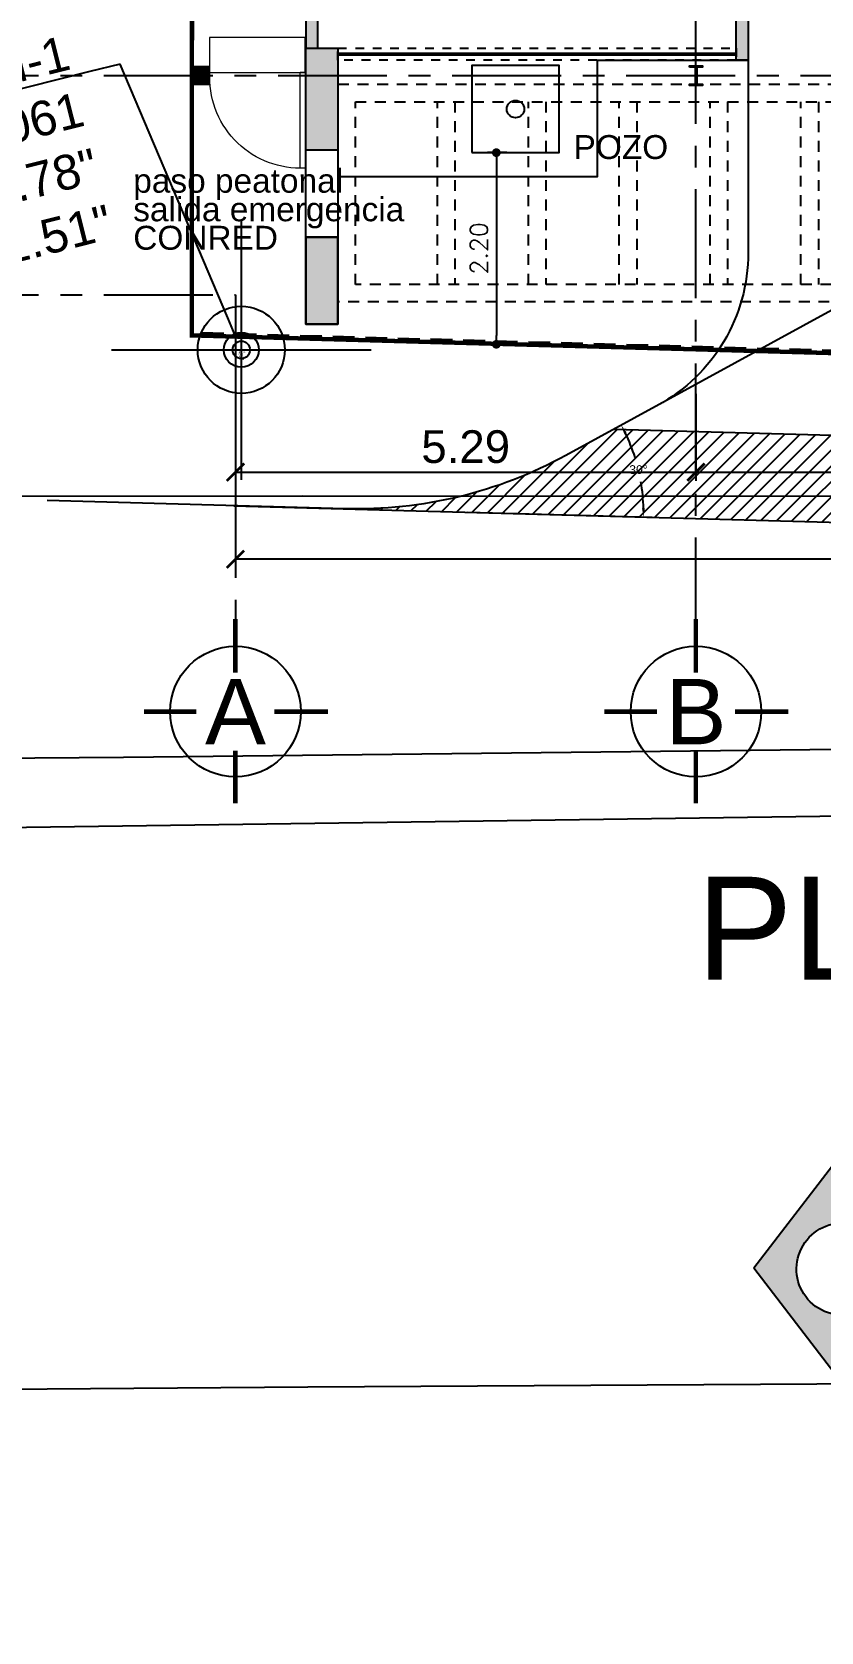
# Model space of a CAD drawing. Header units: metres. Extents: x -598 to 357, y -242 to 574.
# Drawn here: x -318.81 to -309.75, y 393.51 to 411.89 of the extents above; entities that cross this region are included whole.
import ezdxf
from ezdxf import colors
from ezdxf.entities.mleader import LeaderData, LeaderLine
from ezdxf.enums import TextEntityAlignment as Align
from ezdxf.math import Vec2, Vec3

# ---------------------------------------------------------------- set-up
doc = ezdxf.new("R2010")
doc.units = ezdxf.units.M
doc.header["$PDMODE"] = 3
for name, pattern in [('xref_Nivel PB$0$CENTERX2', [4, 2.5, -0.5, 0.5, -0.5]), ('xref_Nivel PB$0$DASHED2', [0.375, 0.25, -0.125]), ('xref_Nivel PB$0$HIDDEN2', [0.1875, 0.125, -0.0625]), ('xref_Nivel PB$0$PHANTOM', [63.5, 31.75, -6.35, 6.35, -6.35, 6.35, -6.35]), ('xref_Nivel PB$0$xref_Nivel PB$0$HIDDEN2', [0.1875, 0.125, -0.0625]), ('Zxref_Eje_Pb$0$ZXREF-EJES NTECH$0$XREF-EJES$0$CENTERX2', [4, 2.5, -0.5, 0.5, -0.5])]:
    doc.linetypes.add(name, pattern=pattern)
doc.layers.add('Muro Mamspoteria', color=5, linetype='Continuous', lineweight=9)
doc.layers.add('xref_Nivel PB$0$P-puerta', color=1, linetype='Continuous', lineweight=18)
for name, color, linetype in [('xref_Nivel PB$0$B-banco de marca', 240, 'Continuous'), ('xref_Nivel PB$0$B-baranda', 2, 'Continuous'), ('xref_Nivel PB$0$B-bordillo', 1, 'Continuous'), ('xref_Nivel PB$0$C-columna metalica', 2, 'Continuous'), ('xref_Nivel PB$0$C-corte', 240, 'xref_Nivel PB$0$PHANTOM'), ('xref_Nivel PB$0$D-dintel mamposteria', 1, 'Continuous'), ('xref_Nivel PB$0$H-hatch mamposteria', 8, 'Continuous'), ('xref_Nivel PB$0$M-muro mamposteria', 5, 'Continuous'), ('xref_Nivel PB$0$P-pergola', 2, 'Continuous'), ('xref_Nivel PB$0$P-pozo', 2, 'Continuous'), ('xref_Nivel PB$0$R-rampa', 1, 'Continuous'), ('xref_Nivel PB$0$T-texto', 2, 'Continuous'), ('xref_Nivel PB$0$V-CTRL-BMRK', 150, 'Continuous'), ('xref_Nivel PB$0$V-NODE', 1, 'Continuous'), ('xref_Nivel PB$0$V-NODE-TEXT', 11, 'Continuous'), ('xref_Nivel PB$0$V-vidrio', 1, 'Continuous'), ('xref_Nivel PB$0$xref_Nivel PB$0$B-banco de marca', 240, 'Continuous'), ('xref_Nivel PB$0$Z-XREF', 7, 'Continuous'), ('Zxref_Eje_Pb$0$EJE-Columna', 4, 'Continuous'), ('Zxref_Eje_Pb$0$EJE-cota', 1, 'Continuous'), ('Zxref_Eje_Pb$0$EJE-Linea', 8, 'Continuous'), ('Zxref_Eje_Pb$0$EJE_CALLE', 1, 'Continuous'), ('Zxref_Eje_Pb$0$EJE_POLIGONO', 6, 'Continuous')]:
    doc.layers.add(name, color=color, linetype=linetype)
doc.layers.add('xref_Nivel PB$0$S-señalizacion', color=253, linetype='Continuous', lineweight=0, transparency=0.2)
doc.styles.add('xref_Nivel PB$0$E-DIM', font='romans.shx')
doc.styles.add('xref_Nivel PB$0$Standard', font='arial.ttf')
doc.styles.add('xref_Nivel PB$0$TS', font='arial.ttf')
doc.styles.add('Zxref_Eje_Pb$0$Standard', font='arial.ttf')
doc.styles.add('Zxref_Eje_Pb$0$TITULOS', font='X-HLVB1O', dxfattribs={"oblique": 5})
doc.dimstyles.new('xref_Nivel PB$0$EJES_100_2', dxfattribs={"dimtxt": 0.2, "dimasz": 0.1, "dimexe": 0.1, "dimexo": 0.1, "dimgap": 0.1, "dimtad": 1, "dimzin": 0, "dimdsep": 46, "dimtxsty": 'xref_Nivel PB$0$E-DIM', "dimblk": 'xref_Nivel PB$0$_Dot', "dimcen": 0.1, "dimclrd": 256, "dimclre": 256, "dimclrt": 2, "dimaunit": 1, "dimadec": 3, "dimazin": 0, "dimtfac": 1, "dimtix": 1, "dimtmove": 2, "dimatfit": 3, "dimldrblk": 'xref_Nivel PB$0$niv', "dimfxl": 1, "dimtolj": 1, "dimtzin": 0, "dimarcsym": 1})
doc.dimstyles.new('xref_Nivel PB$0$Standard', dxfattribs={"dimtxt": 0.1, "dimasz": 0.1, "dimexe": 0.1, "dimexo": 0.0625, "dimgap": 0.09, "dimtad": 0, "dimtih": 1, "dimtoh": 1, "dimzin": 0, "dimdsep": 46, "dimtxsty": 'xref_Nivel PB$0$Standard', "dimcen": 0.09, "dimclrd": 1, "dimclre": 1, "dimclrt": 1, "dimadec": 0, "dimazin": 0, "dimtfac": 1, "dimtofl": 0, "dimtmove": 0, "dimatfit": 3, "dimfxl": 1, "dimtolj": 1, "dimtzin": 0, "dimarcsym": 0})
doc.dimstyles.new('Zxref_Eje_Pb$0$EJE', dxfattribs={"dimtxt": 0.375, "dimasz": 0.2, "dimexe": 0.1, "dimexo": 0.1, "dimgap": 0.1, "dimtad": 1, "dimzin": 0, "dimdsep": 46, "dimtxsty": 'Zxref_Eje_Pb$0$Standard', "dimblk": 'Zxref_Eje_Pb$0$_ArchTick', "dimcen": 0.1, "dimclrd": 256, "dimclre": 256, "dimclrt": 2, "dimaunit": 1, "dimadec": 3, "dimazin": 0, "dimtfac": 1, "dimtix": 1, "dimtmove": 2, "dimatfit": 3, "dimldrblk": 'Zxref_Eje_Pb$0$_ArchTick', "dimfxl": 0.2, "dimtfill": 1, "dimtolj": 1, "dimtzin": 0, "dimarcsym": 1})

# ---------------------------------------------------------------- blocks, each defined once
blk = doc.blocks.new('xref_Nivel PB$0$A$C4BC07CF4')
at = {"layer": 'xref_Nivel PB$0$C-corte'}
blk.add_hatch(color=256, dxfattribs=at).paths.add_polyline_path([(0.2353, 0.5891), (0.2353, 0.2315, -1), (0.2353, -0.239), (0.2353, -0.5891), (0.6892, 0)])
for p, q in [((0.2353, 0.5891), (0.6892, 0)), ((0.2353, 0.2315), (0.2353, 0.5891)), ((-0.5658, 0), (0, 0)), ((0.2353, -0.5891), (0.6892, 0)), ((0.2353, -0.239), (0.2353, -0.5891))]:
    blk.add_line(p, q, dxfattribs=at)
blk.add_arc((0.2353, -0.0037), 0.2353, 179.08725, 90, dxfattribs=at)
blk = doc.blocks.new('*D228')
at = {"layer": 'Defpoints', "color": 0, "transparency": 16777216}
for p in [(-311.623, 407.601), (-312.679, 407.024), (-318.635, 406.507), (-311.809, 406.683), (-315.215, 406.413)]:
    blk.add_point(p, dxfattribs=at)
at = {"layer": 'xref_Nivel PB$0$R-rampa', "color": 1, "lineweight": -2, "transparency": 16777216}
blk.add_line((-313.802, 406.374), (-311.687, 406.315), dxfattribs=at)
for start, end in [(17.5806, 25.9071), (1.1776, 9.5716)]:
    blk.add_arc((-313.864, 406.375), 2.078, start, end, dxfattribs=at)
at = {"layer": 'xref_Nivel PB$0$R-rampa', "color": 1, "transparency": 16777216}
for points in [[(-312.01, 407.276), (-311.98, 407.291), (-312.041, 407.372)], [(-311.77, 406.418), (-311.803, 406.418), (-311.787, 406.318)]]:
    blk.add_solid(points, dxfattribs=at)
at = {"layer": 'xref_Nivel PB$0$R-rampa', "color": 1, "transparency": 16777216, "insert": (-311.844, 406.862), "char_height": 0.1, "attachment_point": 5, "style": 'xref_Nivel PB$0$Standard'}
blk.add_mtext('\\A1;30°', dxfattribs=at)
blk = doc.blocks.new('xref_Nivel PB$0$POZO')
at = {"layer": 'xref_Nivel PB$0$P-pozo'}
blk.add_lwpolyline([(-0.5, -0.5), (0.5, -0.5), (0.5, 0.5), (-0.5, 0.5)], close=True, dxfattribs=at)
blk.add_circle((0, 0), 0.1, dxfattribs=at)
blk = doc.blocks.new('xref_Nivel PB$0$P-1.10')
at = {"layer": 'xref_Nivel PB$0$P-puerta'}
blk.add_line((0, 0), (0.063, 0), dxfattribs=at)
blk.add_lwpolyline([(0, -1.1), (0.063, -1.1), (0.063, 0), (0, 0)], close=True, dxfattribs=at)
at = {"layer": 'xref_Nivel PB$0$P-puerta', "color": 8, "true_color": 0x808080}
blk.add_arc((0.064, -0.062), 1.038, 269.9791, 3.4055, dxfattribs=at)
blk = doc.blocks.new('*U56')
at = {"layer": 'xref_Nivel PB$0$H-hatch mamposteria', "transparency": 33554585}
h = blk.add_hatch(color=256, dxfattribs=at)
h.dxf.hatch_style = 1
h.paths.add_polyline_path([(1171, 0), (1171, 370), (0, 370), (0, 0)])
at = {"layer": 'xref_Nivel PB$0$M-muro mamposteria'}
blk.add_lwpolyline([(1171, 0), (0, 0), (0, 370), (1171, 370), (1171, 0)], dxfattribs=at)
blk = doc.blocks.new('*U57')
at = {"layer": 'xref_Nivel PB$0$H-hatch mamposteria', "transparency": 33554585}
h = blk.add_hatch(color=256, dxfattribs=at)
h.dxf.hatch_style = 1
h.paths.add_polyline_path([(1000, 0), (1000, 370), (0, 370), (0, 0)])
at = {"layer": 'xref_Nivel PB$0$M-muro mamposteria'}
blk.add_lwpolyline([(1000, 0), (0, 0), (0, 370), (1000, 370), (1000, 0)], dxfattribs=at)
blk = doc.blocks.new('Zxref_Eje_Pb$0$_ArchTick')
at = {"color": 0, "linetype": 'ByBlock', "const_width": 0.15}
blk.add_lwpolyline([(-0.5, -0.5), (0.5, 0.5)], dxfattribs=at)
blk = doc.blocks.new('*D198')
at = {"layer": 'Defpoints', "color": 0, "transparency": 16777216}
for p in [(43.042, 10.569), (48.331, 10.569), (48.331, 9.569)]:
    blk.add_point(p, dxfattribs=at)
at = {"layer": 'Zxref_Eje_Pb$0$EJE-cota', "lineweight": -2, "transparency": 16777216}
for p, q in [((43.042, 10.469), (43.042, 9.469)), ((48.331, 10.469), (48.331, 9.469)), ((43.042, 9.569), (48.331, 9.569))]:
    blk.add_line(p, q, dxfattribs=at)
at = {"layer": 'Zxref_Eje_Pb$0$EJE-cota', "lineweight": -2, "transparency": 16777216, "xscale": 0.2, "yscale": 0.2, "zscale": 0.2, "rotation": 180}
blk.add_blockref('Zxref_Eje_Pb$0$_ArchTick', (43.042, 9.569), dxfattribs=at)
at = {"layer": 'Zxref_Eje_Pb$0$EJE-cota', "lineweight": -2, "transparency": 16777216, "xscale": 0.2, "yscale": 0.2, "zscale": 0.2}
blk.add_blockref('Zxref_Eje_Pb$0$_ArchTick', (48.331, 9.569), dxfattribs=at)
at = {"layer": 'Zxref_Eje_Pb$0$EJE-cota', "color": 2, "transparency": 16777216, "insert": (45.686, 9.86), "char_height": 0.375, "attachment_point": 5, "style": 'Zxref_Eje_Pb$0$Standard', "bg_fill": 3, "box_fill_scale": 1.1, "bg_fill_color": 256, "bg_fill_true_color": 13158600, "bg_fill_transparency": 0}
blk.add_mtext('\\A1;5.29', dxfattribs=at)
blk = doc.blocks.new('*D199')
at = {"layer": 'Defpoints', "color": 0, "transparency": 16777216}
for p in [(48.331, 10.569), (54.531, 10.569), (54.531, 9.569)]:
    blk.add_point(p, dxfattribs=at)
at = {"layer": 'Zxref_Eje_Pb$0$EJE-cota', "lineweight": -2, "transparency": 16777216}
for p, q in [((48.331, 10.469), (48.331, 9.469)), ((54.531, 10.469), (54.531, 9.469)), ((48.331, 9.569), (54.531, 9.569))]:
    blk.add_line(p, q, dxfattribs=at)
at = {"layer": 'Zxref_Eje_Pb$0$EJE-cota', "lineweight": -2, "transparency": 16777216, "xscale": 0.2, "yscale": 0.2, "zscale": 0.2, "rotation": 180}
blk.add_blockref('Zxref_Eje_Pb$0$_ArchTick', (48.331, 9.569), dxfattribs=at)
at = {"layer": 'Zxref_Eje_Pb$0$EJE-cota', "lineweight": -2, "transparency": 16777216, "xscale": 0.2, "yscale": 0.2, "zscale": 0.2}
blk.add_blockref('Zxref_Eje_Pb$0$_ArchTick', (54.531, 9.569), dxfattribs=at)
at = {"layer": 'Zxref_Eje_Pb$0$EJE-cota', "color": 2, "transparency": 16777216, "insert": (51.431, 9.86), "char_height": 0.375, "attachment_point": 5, "style": 'Zxref_Eje_Pb$0$Standard', "bg_fill": 3, "box_fill_scale": 1.1, "bg_fill_color": 256, "bg_fill_true_color": 13158600, "bg_fill_transparency": 0}
blk.add_mtext('\\A1;6.20', dxfattribs=at)
blk = doc.blocks.new('*D183')
at = {"layer": 'Defpoints', "color": 0, "transparency": 16777216}
for p in [(43.042, 10.569), (69.134, 10.569), (43.042, 8.569)]:
    blk.add_point(p, dxfattribs=at)
at = {"layer": 'Zxref_Eje_Pb$0$EJE-cota', "lineweight": -2, "transparency": 16777216}
for p, q in [((43.042, 10.469), (43.042, 8.469)), ((69.134, 10.469), (69.134, 8.469)), ((69.134, 8.569), (43.042, 8.569))]:
    blk.add_line(p, q, dxfattribs=at)
at = {"layer": 'Zxref_Eje_Pb$0$EJE-cota', "lineweight": -2, "transparency": 16777216, "xscale": 0.2, "yscale": 0.2, "zscale": 0.2, "rotation": 180}
blk.add_blockref('Zxref_Eje_Pb$0$_ArchTick', (43.042, 8.569), dxfattribs=at)
at = {"layer": 'Zxref_Eje_Pb$0$EJE-cota', "lineweight": -2, "transparency": 16777216, "xscale": 0.2, "yscale": 0.2, "zscale": 0.2}
blk.add_blockref('Zxref_Eje_Pb$0$_ArchTick', (69.134, 8.569), dxfattribs=at)
at = {"layer": 'Zxref_Eje_Pb$0$EJE-cota', "color": 2, "transparency": 16777216, "insert": (56.088, 8.86), "char_height": 0.375, "attachment_point": 5, "style": 'Zxref_Eje_Pb$0$Standard', "bg_fill": 3, "box_fill_scale": 1.1, "bg_fill_color": 256, "bg_fill_true_color": 13158600, "bg_fill_transparency": 0}
blk.add_mtext('\\A1;26.09', dxfattribs=at)
blk = doc.blocks.new('Zxref_Eje_Pb$0$EJE-1')
at = {"color": 5, "linetype": 'Continuous'}
for p, q in [((-0.01, 0.3), (-0.01, 0.707)), ((0, 0.3), (0, 0.707)), ((0.01, 0.3), (0.01, 0.707)), ((-0.7, 0.01), (-0.3, 0.01)), ((-0.7, 0), (-0.3, 0)), ((0.3, 0.01), (0.707, 0.01)), ((0.3, 0), (0.707, 0)), ((-0.7, -0.01), (-0.3, -0.01)), ((0.3, -0.01), (0.707, -0.01)), ((-0.01, -0.7), (-0.01, -0.3)), ((0, -0.7), (0, -0.3)), ((0.01, -0.7), (0.01, -0.3))]:
    blk.add_line(p, q, dxfattribs=at)
at = {"color": 8, "linetype": 'Continuous'}
blk.add_circle((0, 0), 0.5, dxfattribs=at)
at = {"color": 5, "style": 'Zxref_Eje_Pb$0$TITULOS', "oblique": 5}
blk.add_attdef('EJE', text='', height=0.5, dxfattribs=at).set_placement((0, 0), align=Align.MIDDLE)
blk = doc.blocks.new('Zxref_Eje_Pb$0$C-3')
at = {"layer": 'Zxref_Eje_Pb$0$EJE-Columna', "transparency": 33554559}
h = blk.add_hatch(color=8, dxfattribs=at)
h.dxf.hatch_style = 1
h.paths.add_polyline_path([(-0.1, 0.1), (0.1, 0.1), (0.1, -0.1), (-0.1, -0.1)])
at = {"layer": 'Zxref_Eje_Pb$0$EJE-Columna'}
blk.add_lwpolyline([(0.1, 0.1), (-0.1, 0.1), (-0.1, -0.1), (0.1, -0.1)], close=True, dxfattribs=at)
blk = doc.blocks.new('xref_Nivel PB$0$_Dot')
at = {"color": 0, "linetype": 'ByBlock', "lineweight": -2}
blk.add_line((-0.5, 0), (-1, 0), dxfattribs=at)
at = {"color": 0, "linetype": 'ByBlock', "const_width": 0.5}
blk.add_lwpolyline([(-0.25, 0, 1), (0.25, 0, 1)], format="xyb", close=True, dxfattribs=at)
blk = doc.blocks.new('*D231')
at = {"layer": 'Defpoints', "color": 0, "transparency": 16777216}
for p in [(-313.256, 410.503), (-313.476, 408.302), (-313.262, 408.302)]:
    blk.add_point(p, dxfattribs=at)
at = {"layer": 'xref_Nivel PB$0$P-pozo', "lineweight": -2, "transparency": 16777216}
for p, q in [((-313.356, 410.503), (-313.576, 410.503)), ((-313.476, 410.403), (-313.476, 408.402)), ((-313.362, 408.302), (-313.576, 408.302))]:
    blk.add_line(p, q, dxfattribs=at)
at = {"layer": 'xref_Nivel PB$0$P-pozo', "lineweight": -2, "transparency": 16777216, "xscale": 0.1, "yscale": 0.1, "zscale": 0.1}
for p, rotation in [((-313.476, 410.503), 90), ((-313.476, 408.302), 270)]:
    blk.add_blockref('xref_Nivel PB$0$_Dot', p, dxfattribs=dict(at, rotation=rotation))
at = {"layer": 'xref_Nivel PB$0$P-pozo', "color": 2, "transparency": 16777216, "insert": (-313.676, 409.403), "char_height": 0.2, "attachment_point": 5, "rotation": 90, "style": 'xref_Nivel PB$0$E-DIM', "bg_fill": 3, "box_fill_scale": 1.1, "bg_fill_color": 256, "bg_fill_true_color": 13158600, "bg_fill_transparency": 0}
blk.add_mtext('\\A1;2.20', dxfattribs=at)
blk = doc.blocks.new('xref_Nivel PB$0$niv')
blk = doc.blocks.new('*U96')
at = {"layer": 'xref_Nivel PB$0$H-hatch mamposteria', "transparency": 33554585}
h = blk.add_hatch(color=256, dxfattribs=at)
h.dxf.hatch_style = 1
h.paths.add_polyline_path([(5653, 0), (5653, 140), (0, 140), (0, 0)])
at = {"layer": 'xref_Nivel PB$0$M-muro mamposteria'}
blk.add_lwpolyline([(5653, 0), (0, 0), (0, 140), (5653, 140), (5653, 0)], dxfattribs=at)
blk = doc.blocks.new('*U97')
at = {"layer": 'xref_Nivel PB$0$H-hatch mamposteria', "transparency": 33554585}
h = blk.add_hatch(color=256, dxfattribs=at)
h.dxf.hatch_style = 1
h.paths.add_polyline_path([(1929, 0), (1929, 140), (0, 140), (0, 0)])
at = {"layer": 'xref_Nivel PB$0$M-muro mamposteria'}
blk.add_lwpolyline([(1929, 0), (0, 0), (0, 140), (1929, 140), (1929, 0)], dxfattribs=at)
blk = doc.blocks.new('*U92')
at = {"layer": 'xref_Nivel PB$0$D-dintel mamposteria', "linetype": 'xref_Nivel PB$0$xref_Nivel PB$0$HIDDEN2', "ltscale": 0.5}
blk.add_lwpolyline([(0.14, 0), (0, 0), (0, 4.572), (0.14, 4.572)], close=True, dxfattribs=at)
blk = doc.blocks.new('xref_Nivel PB$0$Benchmark')
at = {"color": 0, "linetype": 'ByBlock', "lineweight": -2}
for p, q in [((-0.13, 0), (0.13, 0)), ((0, -0.13), (0, 0.13))]:
    blk.add_line(p, q, dxfattribs=at)
at = {"color": 0, "linetype": 'ByBlock', "lineweight": -2, "const_width": 0.1}
for points in [[(-0.05, 0, 0.414214), (0, -0.05, 1)], [(0.05, 0, 0.414214), (0, 0.05, 1)]]:
    blk.add_lwpolyline(points, format="xyb", dxfattribs=at)
at = {"color": 0, "linetype": 'ByBlock', "lineweight": -2}
blk.add_circle((0, 0), 0.1, dxfattribs=at)
blk = doc.blocks.new('*U110', base_point=(1024.083, 969.986, 1471.061))
at = {"layer": 'xref_Nivel PB$0$V-NODE-TEXT', "linetype": 'ByBlock', "char_height": 0.0187, "style": 'xref_Nivel PB$0$Standard'}
for s, insert, attachment_point in [('10', (1024.098, 970.007, 1471.061), 7), ('1471.061', (1024.098, 969.986, 1471.061), 4), ('BM-1', (1024.098, 969.965, 1471.061), 1)]:
    blk.add_mtext(s, dxfattribs=dict(at, insert=insert, attachment_point=attachment_point))
blk = doc.blocks.new('*U111', base_point=(1024.083, 969.986, 1471.061))
at = {"layer": 'xref_Nivel PB$0$V-CTRL-BMRK'}
blk.add_blockref('*U110', (1024.083, 969.986, 1471.061), dxfattribs=at)
blk = doc.blocks.new('*U112', base_point=(1024.083, 969.986, 1471.061))
at = {"layer": 'xref_Nivel PB$0$V-CTRL-BMRK', "xscale": 0.07211538461538713, "yscale": 0.07211538461538713, "zscale": 0.07211538461538713}
blk.add_blockref('xref_Nivel PB$0$Benchmark', (1024.083, 969.986, 1471.061), dxfattribs=at)
at = {"layer": 'xref_Nivel PB$0$V-CTRL-BMRK'}
blk.add_blockref('*U111', (1024.083, 969.986, 1471.061), dxfattribs=at)
blk = doc.blocks.new('xref_Nivel PB$0$_Origin2')
at = {"color": 0, "linetype": 'ByBlock', "lineweight": -2}
blk.add_line((-0.5, 0), (-1, 0), dxfattribs=at)
for radius in [0.5, 0.25]:
    blk.add_circle((0, 0), radius, dxfattribs=at)
blk = doc.blocks.new('Zxref_Eje_Pb')
at = {"layer": 'Zxref_Eje_Pb$0$EJE-Linea', "linetype": 'Zxref_Eje_Pb$0$ZXREF-EJES NTECH$0$XREF-EJES$0$CENTERX2', "ltscale": 0.5}
for points in [[(48.331, 7.569), (48.331, 67.229)], [(37.531, 14.124), (73.531, 14.124)], [(37.531, 11.604), (43.042, 11.604)], [(43.042, 11.604), (43.042, 7.569)]]:
    blk.add_lwpolyline(points, dxfattribs=at)
at = {"layer": 'Zxref_Eje_Pb$0$EJE_CALLE', "flags": 128}
for points, elevation in [([(-6, 9.208), (12.871, 9.253), (33.962, 9.286), (43.814, 9.296), (53.444, 9.295), (55.539, 9.303), (58.355, 9.249), (70.416, 9.285), (84.836, 9.274), (91.89, 9.181), (107.088, 9.219)], -897.687), ([(-8.009, 6.276), (1.27, 6.184), (12.957, 6.081), (25.97, 6.177), (41.755, 6.294), (54.779, 6.44)], -897.698), ([(54.721, 5.682), (36.772, 5.435), (-8.373, 5.113)], -899.915)]:
    blk.add_lwpolyline(points, dxfattribs=dict(at, elevation=elevation))
at = {"layer": 'Zxref_Eje_Pb$0$EJE_CALLE', "elevation": -899.952, "flags": 128}
blk.add_lwpolyline([(56.706, -4.354, 0.339384), (54.919, -0.875), (43.872, -0.939), (33.388, -1.019), (-4.729, -2.588)], format="xyb", dxfattribs=at)
at = {"layer": 'Zxref_Eje_Pb$0$EJE_POLIGONO', "const_width": 0.05, "flags": 128}
blk.add_lwpolyline([(42.541, 11.14), (42.565, 63.413), (69.531, 63.229), (69.664, 10.39), (42.541, 11.14)], dxfattribs=at)
ref = blk.add_blockref('Zxref_Eje_Pb$0$EJE-1', (43.042, 6.819), dxfattribs=dict(xscale=1.5, yscale=1.5, zscale=1.5))
ref.add_attrib('EJE', 'A', dxfattribs={"color": 5, "height": 0.75, "style": 'Zxref_Eje_Pb$0$Standard'}).set_placement((43.042, 6.819), align=Align.MIDDLE)
ref = blk.add_blockref('Zxref_Eje_Pb$0$EJE-1', (48.331, 6.819), dxfattribs=dict(xscale=1.5, yscale=1.5, zscale=1.5))
ref.add_attrib('EJE', 'B', dxfattribs={"color": 5, "height": 0.75, "style": 'Zxref_Eje_Pb$0$Standard'}).set_placement((48.331, 6.819), align=Align.MIDDLE)
at = {"layer": 'Zxref_Eje_Pb$0$EJE-Columna'}
blk.add_blockref('Zxref_Eje_Pb$0$C-3', (42.644, 14.125), dxfattribs=at)
at = {"layer": 'Zxref_Eje_Pb$0$EJE-cota'}
dim = blk.add_linear_dim(base=(48.331, 9.569), p1=(43.042, 10.569), p2=(48.331, 10.569), dimstyle='Zxref_Eje_Pb$0$EJE', dxfattribs=at)
dim.commit()
dim.dimension.update_dxf_attribs({"geometry": '*D198', "text_midpoint": (45.686, 9.86)})
dim = blk.add_linear_dim(base=(54.531, 9.569), p1=(48.331, 10.569), p2=(54.531, 10.569), dimstyle='Zxref_Eje_Pb$0$EJE', dxfattribs=at)
dim.commit()
dim.dimension.update_dxf_attribs({"geometry": '*D199', "text_midpoint": (51.431, 9.86)})
dim = blk.add_linear_dim(base=(43.042, 8.569), p1=(69.134, 10.569), p2=(43.042, 10.569), dimstyle='Zxref_Eje_Pb$0$EJE', dxfattribs=at)
dim.commit()
dim.dimension.update_dxf_attribs({"geometry": '*D183', "text_midpoint": (56.088, 8.86)})

msp = doc.modelspace()

# ---------------------------------------------------------------- hatches: boundary and pattern name
at = {"layer": 'xref_Nivel PB$0$R-rampa'}
h = msp.add_hatch(dxfattribs=at)
h.set_pattern_fill('ANSI31', color=256, scale=0.04)
h.set_pattern_definition([(45, (-701.17171, 426.8384), (-0.08980256, 0.08980256), [])])
h.paths.add_polyline_path([(-306.251, 407.118), (-306.167, 407.164), (-306.838, 407.181), (-312.123, 407.327), (-312.679, 407.024, -0.130104), (-315.163, 406.412), (-306.864, 406.181), (-306.023, 406.18, -0.76701)])
h.paths.add_polyline_path([(-289.793, 406.362), (-290.363, 406.713), (-296.327, 406.861), (-296.212, 406.79, -0.765992), (-296.486, 405.864), (-289.899, 405.701), (-287.549, 405.635, -0.119622)])

# ---------------------------------------------------------------- linework, layer by layer
at = {"layer": 'xref_Nivel PB$0$B-baranda'}
msp.add_lwpolyline([(-315.295, 410.533), (-315.665, 410.533)], dxfattribs=at)
at = {"layer": 'xref_Nivel PB$0$B-bordillo'}
msp.add_lwpolyline([(-305.243, 411.088), (-312.679, 407.024, -0.132733), (-315.215, 406.413), (-318.635, 406.507)], format="xyb", dxfattribs=at)
at = {"layer": 'xref_Nivel PB$0$B-bordillo', "linetype": 'xref_Nivel PB$0$DASHED2'}
msp.add_lwpolyline([(-289.99, 407.688), (-316.972, 408.435)], dxfattribs=at)
at = {"layer": 'xref_Nivel PB$0$B-bordillo', "flags": 128}
msp.add_lwpolyline([(-316.491, 406.448), (-306.864, 406.181), (-304.77, 406.131), (-301.956, 405.999), (-289.899, 405.701), (-275.485, 405.291)], dxfattribs=at)
at = {"layer": 'xref_Nivel PB$0$P-pergola'}
msp.add_lwpolyline([(-315.665, 411.704), (-315.295, 411.704), (-315.295, 408.533), (-315.665, 408.533)], close=True, dxfattribs=at)
at = {"layer": 'xref_Nivel PB$0$P-pergola', "linetype": 'xref_Nivel PB$0$HIDDEN2'}
for points in [[(-315.295, 411.288), (-289.852, 411.288), (-289.852, 408.788), (-315.295, 408.788)], [(-314.151, 408.988), (-314.151, 411.088)]]:
    msp.add_lwpolyline(points, dxfattribs=at)
at = {"layer": 'xref_Nivel PB$0$R-rampa', "flags": 128}
msp.add_lwpolyline([(-312.123, 407.327), (-306.838, 407.181), (-306.167, 407.164)], dxfattribs=at)

# ---------------------------------------------------------------- block references
at = {"layer": 'xref_Nivel PB$0$C-corte', "linetype": 'xref_Nivel PB$0$CENTERX2', "ltscale": 0.5, "xscale": -2.250000000000001, "yscale": 2.250000000000001, "zscale": 2.250000000000001}
msp.add_blockref('xref_Nivel PB$0$A$C4BC07CF4', (-308.969, 397.689), dxfattribs=at)
at = {"layer": 'xref_Nivel PB$0$M-muro mamposteria', "yscale": 0.001000000000000001, "zscale": 0.001000000000000001}
for name, p, xscale, rotation in [('*U56', (-315.295, 410.533), 0.001000000000000001, 90.00000000000001), ('*U57', (-315.295, 409.533), -0.001000000000000001, 90)]:
    msp.add_blockref(name, p, dxfattribs=dict(at, xscale=xscale, rotation=rotation))
at = {"layer": 'xref_Nivel PB$0$P-pozo'}
msp.add_blockref('xref_Nivel PB$0$POZO', (-313.256, 411.003), dxfattribs=at)
at = {"layer": 'xref_Nivel PB$0$P-puerta', "xscale": -1}
msp.add_blockref('xref_Nivel PB$0$P-1.10', (-315.665, 411.425), dxfattribs=at)

# ---------------------------------------------------------------- texts
at = {"layer": 'Defpoints', "style": 'xref_Nivel PB$0$TS'}
msp.add_text('PLANTA BAJA', height=1.18304, dxfattribs=at).set_placement((-311.177, 401.003))
at = {"layer": 'xref_Nivel PB$0$P-pozo', "style": 'xref_Nivel PB$0$TS'}
msp.add_text('POZO', height=0.2746, dxfattribs=at).set_placement((-312.589, 410.43))
at = {"layer": 'xref_Nivel PB$0$T-texto', "style": 'xref_Nivel PB$0$TS'}
for s, height, p in [('paso peatonal', 0.27459, (-317.646, 410.043)), ('salida emergencia', 0.27459, (-317.646, 409.715)), ('CONRED', 0.2746, (-317.646, 409.388))]:
    msp.add_text(s, height=height, dxfattribs=at).set_placement(p)

# ---------------------------------------------------------------- dimensions: what is measured, and where the dimension line sits
at = {"layer": 'xref_Nivel PB$0$R-rampa'}
dim = msp.add_angular_dim_2l(base=(-311.809, 406.683), line1=((-311.623, 407.601), (-312.679, 407.024)), line2=((-315.215, 406.413), (-318.635, 406.507)), dimstyle='xref_Nivel PB$0$Standard', dxfattribs=at)
dim.commit()
dim.dimension.update_dxf_attribs({"geometry": '*D228', "text_midpoint": (-311.844, 406.862)})

# ---------------------------------------------------------------- next in the draw order: block references
at = {"layer": 'xref_Nivel PB$0$Z-XREF'}
msp.add_blockref('Zxref_Eje_Pb', (-359.514, 397.264), dxfattribs=at)

# ---------------------------------------------------------------- next in the draw order: linework, layer by layer
at = {"layer": 'xref_Nivel PB$0$B-baranda'}
msp.add_lwpolyline([(-315.665, 409.533), (-315.295, 409.533)], dxfattribs=at)
at = {"layer": 'xref_Nivel PB$0$B-bordillo'}
msp.add_lwpolyline([(-310.583, 413.895), (-310.583, 409.355, -0.274207), (-311.623, 407.601)], format="xyb", dxfattribs=at)
at = {"layer": 'xref_Nivel PB$0$C-columna metalica'}
msp.add_lwpolyline([(-311.258, 411.486), (-311.258, 411.501), (-311.108, 411.501), (-311.108, 411.486), (-311.175, 411.486), (-311.175, 411.291), (-311.108, 411.291), (-311.108, 411.276), (-311.258, 411.276), (-311.258, 411.291), (-311.19, 411.291), (-311.19, 411.486)], close=True, dxfattribs=at)
at = {"layer": 'xref_Nivel PB$0$P-pergola', "linetype": 'xref_Nivel PB$0$HIDDEN2'}
for points in [[(-313.951, 411.088), (-313.951, 408.988)], [(-313.108, 408.988), (-313.108, 411.088)], [(-312.908, 411.088), (-312.908, 408.988)], [(-312.064, 408.988), (-312.064, 411.088)], [(-311.864, 411.088), (-311.864, 408.988)], [(-311.021, 408.988), (-311.021, 411.088)], [(-310.821, 411.088), (-310.821, 408.988)], [(-309.977, 408.988), (-309.977, 411.088)], [(-309.777, 411.088), (-309.777, 408.988)]]:
    msp.add_lwpolyline(points, dxfattribs=at)
at = {"layer": 'xref_Nivel PB$0$S-señalizacion'}
msp.add_lwpolyline([(-315.67, 411.425), (-315.67, 411.825), (-316.77, 411.825), (-316.77, 411.425)], close=True, dxfattribs=at)
at = {"layer": 'xref_Nivel PB$0$V-vidrio'}
msp.add_lwpolyline([(-315.295, 411.646), (-310.723, 411.645), (-310.723, 411.62), (-315.295, 411.621)], dxfattribs=at)
at = {"layer": 'xref_Nivel PB$0$xref_Nivel PB$0$B-banco de marca', "elevation": 471.061}
for points in [[(-316.405, 409.73), (-316.405, 406.746)], [(-317.897, 408.238), (-314.914, 408.238)]]:
    msp.add_lwpolyline(points, dxfattribs=at)
at = {"layer": 'xref_Nivel PB$0$xref_Nivel PB$0$B-banco de marca'}
msp.add_circle((-316.405, 408.238), 0.5, dxfattribs=at)

# ---------------------------------------------------------------- next in the draw order: block references
at = {"layer": 'xref_Nivel PB$0$D-dintel mamposteria', "rotation": 89.99999999999999}
msp.add_blockref('*U92', (-310.723, 411.564), dxfattribs=at)
at = {"layer": 'xref_Nivel PB$0$H-hatch mamposteria', "yscale": 0.001000000000000001, "zscale": 0.001000000000000001, "rotation": 270}
for name, p, xscale in [('*U96', (-315.665, 411.704), -0.001000000000000001), ('*U97', (-310.723, 413.493), 0.001000000000000001)]:
    msp.add_blockref(name, p, dxfattribs=dict(at, xscale=xscale))
at = {"layer": 'xref_Nivel PB$0$V-NODE', "rotation": 281.0444412429626}
msp.add_blockref('*U112', (-316.405, 408.238), dxfattribs=at)

# ---------------------------------------------------------------- next in the draw order: dimensions: what is measured, and where the dimension line sits
at = {"layer": 'xref_Nivel PB$0$P-pozo'}
dim = msp.add_linear_dim(base=(-313.476, 408.302), p1=(-313.256, 410.503), p2=(-313.262, 408.302), angle=90, dimstyle='xref_Nivel PB$0$EJES_100_2', override={"dimfxl": 0.2, "dimtfill": 1}, dxfattribs=at)
dim.commit()
dim.dimension.update_dxf_attribs({"geometry": '*D231', "text_midpoint": (-313.676, 409.403)})

# ---------------------------------------------------------------- next in the draw order: leaders
at = {"layer": 'xref_Nivel PB$0$B-banco de marca'}
ml = msp.add_multileader_mtext('Standard', dxfattribs=at)
ml.set_content('BM-1\\PELEVACION: 1471.061\\PLATITUD: N 14%%D39\'4.78"\\PLONGITUD: O 90%%D30\'1.51"', color=256, style='xref_Nivel PB$0$Standard')
ml.set_leader_properties()
ml.set_arrow_properties(name='xref_Nivel PB$0$_Origin2')
ml.build(insert=Vec2(0, 0))
ml.multileader.update_dxf_attribs({"text_right_attachment_type": 6, "dogleg_length": 0.36, "arrow_head_size": 0.4})
ctx = ml.context
ctx.base_point, ctx.char_height, ctx.arrow_head_size, ctx.landing_gap_size, ctx.plane_origin, ctx.plane_x_axis, ctx.plane_y_axis = Vec3(-324.955, 410.003, 471.061), 0.4, 0.4, 0.187, Vec3(-316.405, 408.238, 471.061), Vec3(0.969753, 0.244087), Vec3(-0.244087, 0.969753)
ctx.right_attachment, ctx.text_align_type = 6, 2
notes = []
notes.append((ctx, [(1, (1, 1, 0), (-317.795, 411.521, 471.061), (-0.969753, -0.244087), 0.36, [(0, [(-316.405, 408.238, 471.061)], 0, [])])]))
ctx.mtext.insert, ctx.mtext.text_direction, ctx.mtext.rotation, ctx.mtext.alignment, ctx.mtext.flow_direction = Vec3(-318.443, 411.853, 471.061), Vec3(0.969753, 0.244087), 0.246578, 3, 5
for ctx, leaders in notes:
    for number, flags, end, landing, length, lines in leaders:
        leader = LeaderData()
        leader.index, (leader.has_last_leader_line, leader.has_dogleg_vector, leader.attachment_direction) = number, flags
        leader.last_leader_point, leader.dogleg_vector, leader.dogleg_length = Vec3(end), Vec3(landing), length
        for number, points, colour, breaks in lines:
            line = LeaderLine()
            line.index, line.vertices, line.color, line.breaks = number, Vec3.list(points), colors.encode_raw_color(colour), breaks
            leader.lines.append(line)
        ctx.leaders.append(leader)

# ---------------------------------------------------------------- next in the draw order: linework, layer by layer
at = {"flags": 128}
msp.add_lwpolyline([(-316.972, 408.405), (-316.949, 460.677), (-289.983, 460.493), (-289.849, 407.654), (-316.972, 408.405)], dxfattribs=at)
at = {"layer": 'Muro Mamspoteria'}
msp.add_circle((-306.539, 472.241), 101.758, dxfattribs=at)
at = {"layer": 'xref_Nivel PB$0$B-bordillo'}
msp.add_lwpolyline([(-315.295, 410.23), (-312.315, 410.23), (-312.315, 411.564), (-310.583, 411.564)], dxfattribs=at)
at = {"layer": 'xref_Nivel PB$0$P-pergola', "linetype": 'xref_Nivel PB$0$HIDDEN2'}
msp.add_lwpolyline([(-315.095, 411.088), (-290.052, 411.088), (-290.052, 408.988), (-315.095, 408.988)], close=True, dxfattribs=at)

doc.saveas('drawing.dxf')
